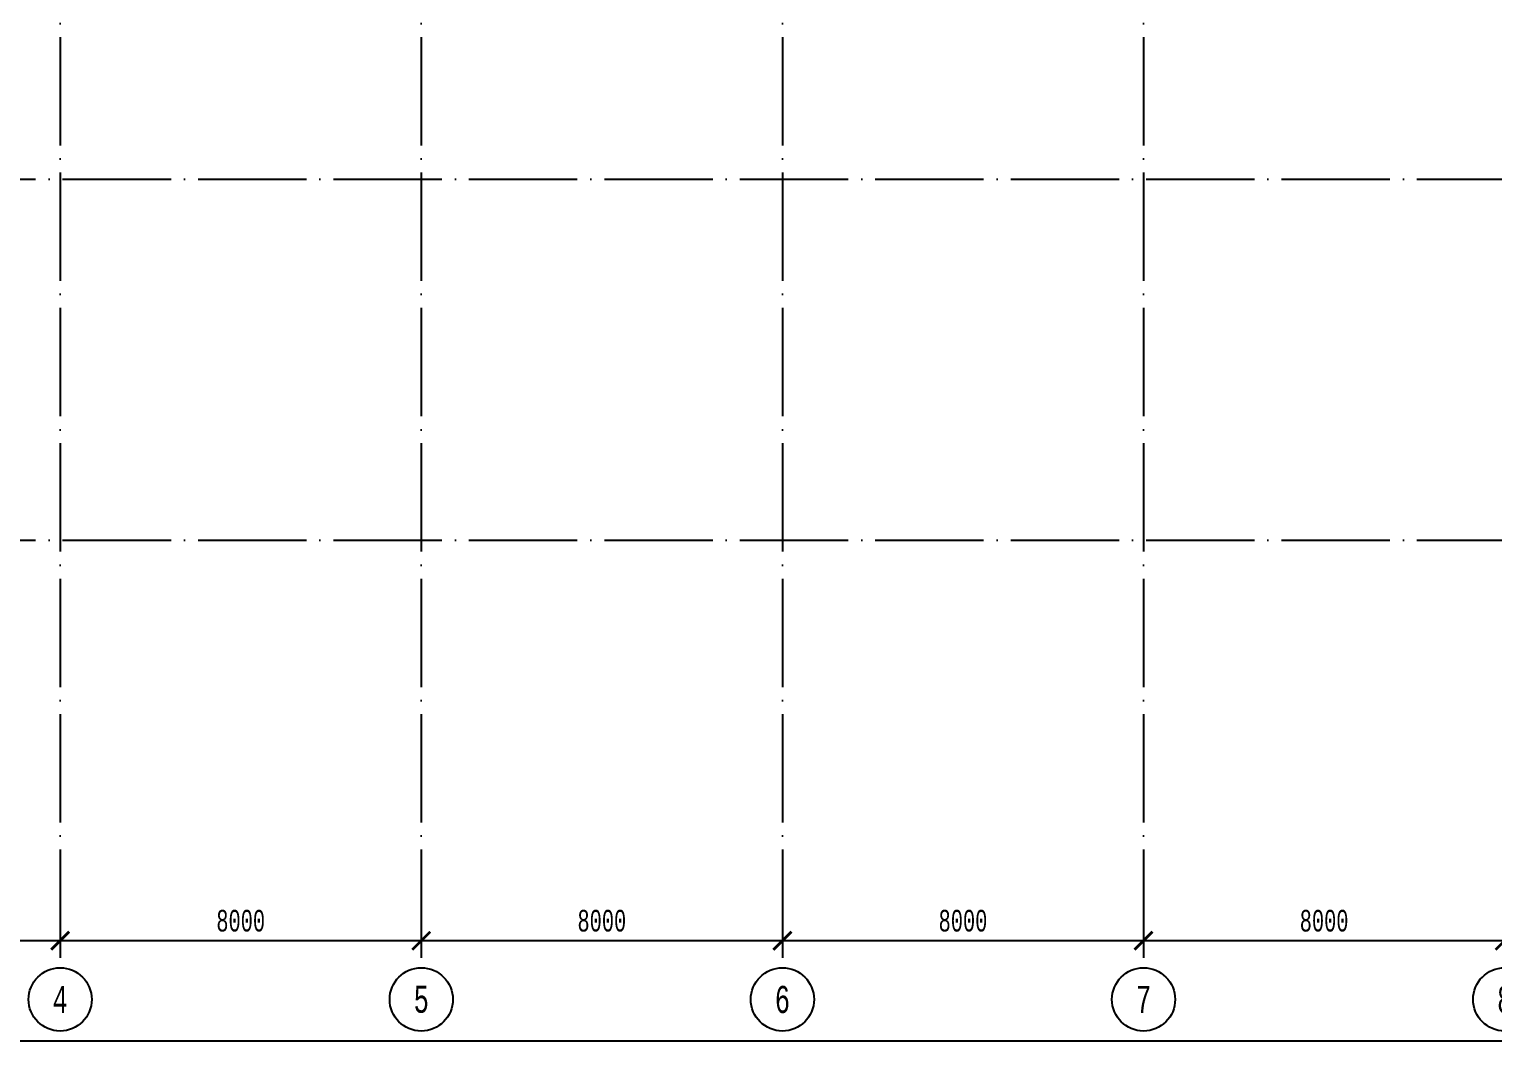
# Model space of a CAD drawing. Extents: x -4497 to 351150, y -50 to 322254.
# Drawn here: x 52085 to 84504, y 83000 to 105408 of the extents above; entities that cross this region are included whole.
import ezdxf
from ezdxf.enums import TextEntityAlignment as Align

# ---------------------------------------------------------------- set-up
doc = ezdxf.new("R2010")
doc.units = 0
doc.header["$LTSCALE"] = 100
doc.header["$PDMODE"] = 3
doc.linetypes.add('ACAD_ISO04W100', pattern=[30, 24, -3, 0, -3])
doc.layers.get('0').update_dxf_attribs({"linetype": 'CONTINUOUS'})
doc.layers.get('Defpoints').update_dxf_attribs({"linetype": 'CONTINUOUS'})
doc.layers.add('axis', color=40, linetype='CONTINUOUS')
doc.styles.add('MONOTXT1', font='monotxt1', dxfattribs={"width": 0.65, "height": 300})
doc.styles.add('ST_2', font='monotxt.shx', dxfattribs={"width": 0.65, "height": 480})
doc.dimstyles.new('STY_DIM1', dxfattribs={"dimscale": 200, "dimtxt": 2.25, "dimasz": 2, "dimexe": 2, "dimexo": 2, "dimgap": 1, "dimtad": 1, "dimdec": 0, "dimzin": 0, "dimdsep": 46, "dimtxsty": 'ST_2', "dimblk1": 'ARCHTICK', "dimblk2": 'ARCHTICK', "dimsah": 1, "dimcen": 3, "dimclrd": 174, "dimclre": 174, "dimclrt": 174, "dimadec": 0, "dimazin": 0, "dimtfac": 1, "dimtdec": 0, "dimtix": 1, "dimtmove": 2, "dimatfit": 3, "dimldrblk": 'ARCHTICK', "dimfxl": 1, "dimtolj": 1, "dimtzin": 0, "dimarcsym": 0})

# ---------------------------------------------------------------- blocks, each defined once
blk = doc.blocks.new('_ARCHTICK')
at = {"color": 0, "linetype": 'ByBlock', "const_width": 0.15}
blk.add_lwpolyline([(-0.5, -0.5), (0.5, 0.5)], dxfattribs=at)
blk = doc.blocks.new('*D128')
at = {"layer": 'axis', "color": 174, "lineweight": -2}
blk.add_line((68769, 85216), (60769, 85216), dxfattribs=at)
at = {"layer": 'Defpoints', "color": 0}
for p in [(60769, 85216), (60769, 85216), (68769, 85216)]:
    blk.add_point(p, dxfattribs=at)
at = {"layer": 'axis', "color": 174, "lineweight": -2, "xscale": 400, "yscale": 400, "zscale": 400, "rotation": 180}
blk.add_blockref('_ARCHTICK', (60769, 85216), dxfattribs=at)
at = {"layer": 'axis', "color": 174, "lineweight": -2, "xscale": 400, "yscale": 400, "zscale": 400}
blk.add_blockref('_ARCHTICK', (68769, 85216), dxfattribs=at)
at = {"layer": 'axis', "color": 174, "insert": (64769, 85656), "char_height": 480, "attachment_point": 5, "style": 'ST_2'}
blk.add_mtext('\\A1;8000', dxfattribs=at)
blk = doc.blocks.new('*D141')
at = {"layer": 'axis', "color": 174, "lineweight": -2}
blk.add_line((76769, 85216), (68769, 85216), dxfattribs=at)
at = {"layer": 'Defpoints', "color": 0}
for p in [(68769, 85216), (68769, 85216), (76769, 85216)]:
    blk.add_point(p, dxfattribs=at)
at = {"layer": 'axis', "color": 174, "lineweight": -2, "xscale": 400, "yscale": 400, "zscale": 400, "rotation": 180}
blk.add_blockref('_ARCHTICK', (68769, 85216), dxfattribs=at)
at = {"layer": 'axis', "color": 174, "lineweight": -2, "xscale": 400, "yscale": 400, "zscale": 400}
blk.add_blockref('_ARCHTICK', (76769, 85216), dxfattribs=at)
at = {"layer": 'axis', "color": 174, "insert": (72769, 85656), "char_height": 480, "attachment_point": 5, "style": 'ST_2'}
blk.add_mtext('\\A1;8000', dxfattribs=at)
blk = doc.blocks.new('*D142')
at = {"layer": 'axis', "color": 174, "lineweight": -2}
blk.add_line((84769, 85216), (76769, 85216), dxfattribs=at)
at = {"layer": 'Defpoints', "color": 0}
for p in [(76769, 85216), (76769, 85216), (84769, 85216)]:
    blk.add_point(p, dxfattribs=at)
at = {"layer": 'axis', "color": 174, "lineweight": -2, "xscale": 400, "yscale": 400, "zscale": 400, "rotation": 180}
blk.add_blockref('_ARCHTICK', (76769, 85216), dxfattribs=at)
at = {"layer": 'axis', "color": 174, "lineweight": -2, "xscale": 400, "yscale": 400, "zscale": 400}
blk.add_blockref('_ARCHTICK', (84769, 85216), dxfattribs=at)
at = {"layer": 'axis', "color": 174, "insert": (80769, 85656), "char_height": 480, "attachment_point": 5, "style": 'ST_2'}
blk.add_mtext('\\A1;8000', dxfattribs=at)
blk = doc.blocks.new('*D143')
at = {"layer": 'axis', "color": 174, "lineweight": -2}
blk.add_line((52769, 85216), (44769, 85216), dxfattribs=at)
at = {"layer": 'Defpoints', "color": 0}
for p in [(44769, 85216), (44769, 85216), (52769, 85216)]:
    blk.add_point(p, dxfattribs=at)
at = {"layer": 'axis', "color": 174, "lineweight": -2, "xscale": 400, "yscale": 400, "zscale": 400, "rotation": 180}
blk.add_blockref('_ARCHTICK', (44769, 85216), dxfattribs=at)
at = {"layer": 'axis', "color": 174, "lineweight": -2, "xscale": 400, "yscale": 400, "zscale": 400}
blk.add_blockref('_ARCHTICK', (52769, 85216), dxfattribs=at)
at = {"layer": 'axis', "color": 174, "insert": (48769, 85656), "char_height": 480, "attachment_point": 5, "style": 'ST_2'}
blk.add_mtext('\\A1;8000', dxfattribs=at)
blk = doc.blocks.new('*D144')
at = {"layer": 'axis', "color": 174, "lineweight": -2}
blk.add_line((60769, 85216), (52769, 85216), dxfattribs=at)
at = {"layer": 'Defpoints', "color": 0}
for p in [(52769, 85216), (52769, 85216), (60769, 85216)]:
    blk.add_point(p, dxfattribs=at)
at = {"layer": 'axis', "color": 174, "lineweight": -2, "xscale": 400, "yscale": 400, "zscale": 400, "rotation": 180}
blk.add_blockref('_ARCHTICK', (52769, 85216), dxfattribs=at)
at = {"layer": 'axis', "color": 174, "lineweight": -2, "xscale": 400, "yscale": 400, "zscale": 400}
blk.add_blockref('_ARCHTICK', (60769, 85216), dxfattribs=at)
at = {"layer": 'axis', "color": 174, "insert": (56769, 85656), "char_height": 480, "attachment_point": 5, "style": 'ST_2'}
blk.add_mtext('\\A1;8000', dxfattribs=at)
blk = doc.blocks.new('psw')
at = {"color": 7, "linetype": 'Continuous'}
blk.add_circle((0, -350), 350, dxfattribs=at)
at = {"color": 7, "linetype": 'Continuous', "style": 'MONOTXT1', "width": 0.65}
blk.add_attdef('99', text='', height=300, dxfattribs=at).set_placement((0, -350), align=Align.MIDDLE)

msp = doc.modelspace()

# ---------------------------------------------------------------- linework, layer by layer
at = {"layer": 'axis', "linetype": 'ACAD_ISO04W100'}
for p, q in [((52769.3, 318243.4), (52769.3, 84615.2)), ((60769.3, 318243.4), (60769.3, 84615.2)), ((68769.3, 318243.4), (68769.3, 84615.2)), ((76769.3, 318243.4), (76769.3, 84615.2)), ((-1176.8, 102087.2), (272433.1, 102087.2)), ((-1176.8, 94087.2), (266971.3, 94087.2))]:
    msp.add_line(p, q, dxfattribs=at)
at = {"layer": 'Defpoints', "color": 7}
msp.add_line((-4300, 83000), (323680, 83000), dxfattribs=at)

# ---------------------------------------------------------------- block references
at = {"layer": 'axis', "linetype": 'ACAD_ISO04W100', "xscale": 2, "yscale": 2, "zscale": 2}
for p, values in [((52769.3, 84615.2), {'99': '4'}), ((60769.3, 84615.2), {'99': '5'}), ((68769.3, 84615.2), {'99': '6'}), ((76769.3, 84615.2), {'99': '7'}), ((84769.3, 84615.2), {'99': '8'})]:
    msp.add_blockref('psw', p, dxfattribs=at).add_auto_attribs(values)

# ---------------------------------------------------------------- dimensions: what is measured, and where the dimension line sits
at = {"layer": 'axis'}
for base, p1, p2, picture, middle in [((44769.3, 85215.6), (52769.3, 85215.6), (44769.3, 85215.6), '*D143', (48769.3, 85655.6)), ((52769.3, 85215.6), (60769.3, 85215.6), (52769.3, 85215.6), '*D144', (56769.3, 85655.6)), ((60769.3, 85215.6), (68769.3, 85215.6), (60769.3, 85215.6), '*D128', (64769.3, 85655.6)), ((68769.3, 85215.6), (76769.3, 85215.6), (68769.3, 85215.6), '*D141', (72769.3, 85655.6)), ((76769.3, 85215.6), (84769.3, 85215.6), (76769.3, 85215.6), '*D142', (80769.3, 85655.6))]:
    dim = msp.add_linear_dim(base=base, p1=p1, p2=p2, dimstyle='STY_DIM1', override={"dimscale": 200, "dimtxt": 450}, dxfattribs=at)
    dim.commit()
    dim.dimension.update_dxf_attribs({"geometry": picture, "text_midpoint": middle})

doc.saveas('drawing.dxf')
